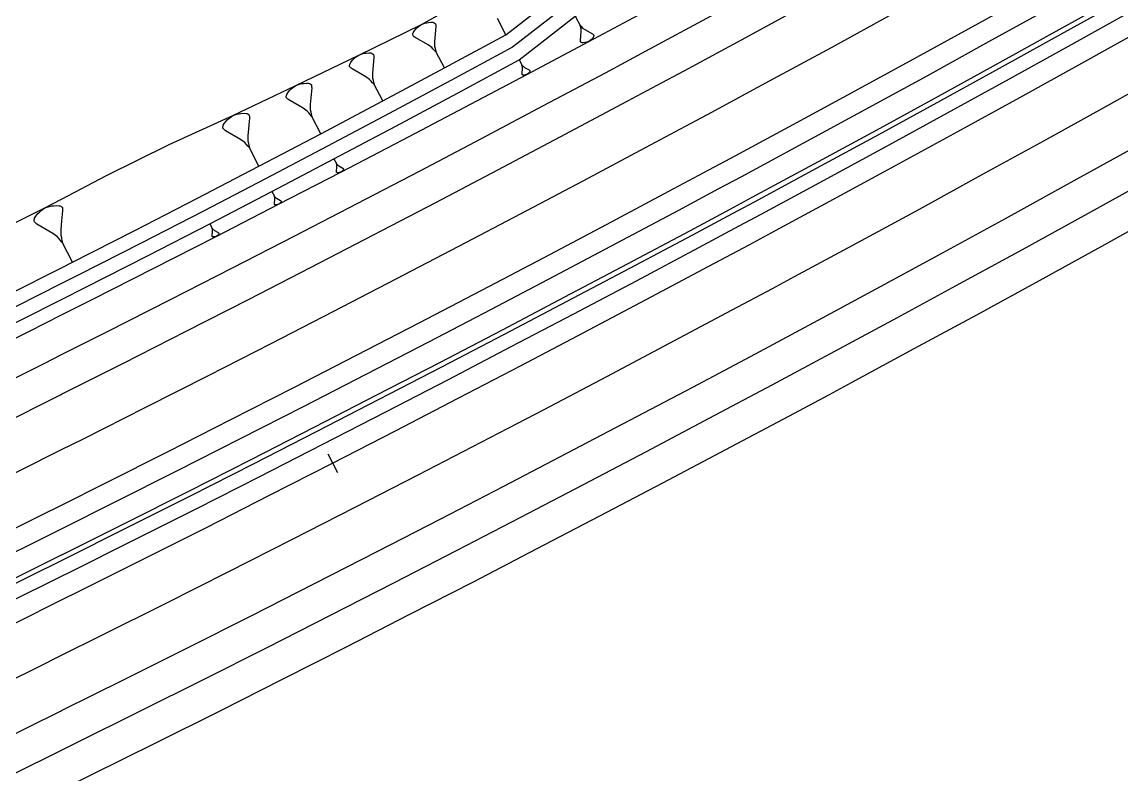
# Model space of a CAD drawing. Extents: x 384551 to 386632, y 802806 to 803252.
# Drawn here: x 386297.2 to 386374.9, y 803018.8 to 803072 of the extents above; entities that cross this region are included whole.
import ezdxf

# ---------------------------------------------------------------- set-up
doc = ezdxf.new("R2010")
doc.units = 0
doc.layers.get('0').update_dxf_attribs({"linetype": 'CONTINUOUS'})

msp = doc.modelspace()

# ---------------------------------------------------------------- linework, layer by layer
at = {"color": 7}
for p, q in [((386325.419, 803071.8061), (386325.6578, 803071.8913)), ((386325.6578, 803071.8913), (386325.8014, 803071.9265)), ((386325.8014, 803071.9265), (386325.9132, 803071.9449)), ((386325.9132, 803071.9449), (386326.1053, 803071.965)), ((386326.1053, 803071.965), (386326.2339, 803071.9516)), ((386326.2339, 803071.9516), (386326.2823, 803071.9366)), ((386326.2823, 803071.9366), (386326.3307, 803071.9216)), ((386326.3307, 803071.9216), (386326.3959, 803071.8749)), ((386326.3959, 803071.8749), (386326.4126, 803071.8431)), ((386326.4126, 803071.8431), (386326.431, 803071.7313)), ((386331.3861, 803071.0798), (386330.7848, 803072.214)), ((386336.2927, 803072.3809), (386336.6358, 803071.7381)), ((386324.808, 803071.1196), (386324.823, 803071.168)), ((386324.8097, 803071.0394), (386324.808, 803071.1196)), ((386324.823, 803071.168), (386324.838, 803071.2165)), ((386324.838, 803071.2165), (386324.8998, 803071.33)), ((386324.8998, 803071.33), (386325.025, 803071.477)), ((386325.025, 803071.477), (386325.1034, 803071.5589)), ((386325.1034, 803071.5589), (386325.2136, 803071.6574)), ((386325.2136, 803071.6574), (386325.419, 803071.8061)), ((386326.4327, 803071.6511), (386326.3428, 803070.5907)), ((386326.431, 803071.7313), (386326.4327, 803071.6511)), ((386336.6358, 803071.7381), (386336.6934, 803071.6745)), ((386336.6567, 803071.6549), (386336.6358, 803071.7381)), ((386336.6546, 803070.6862), (386336.7033, 803071.3022)), ((386336.6775, 803071.5716), (386336.6567, 803071.6549)), ((386336.6984, 803071.4883), (386336.6775, 803071.5716)), ((386336.6934, 803071.6745), (386336.751, 803071.6108)), ((386336.7033, 803071.3022), (386336.6984, 803071.4883)), ((386336.751, 803071.6108), (386336.8086, 803071.5471)), ((386336.8086, 803071.5471), (386336.9605, 803071.4394)), ((386336.9605, 803071.4394), (386337.4994, 803071.1371)), ((386337.4994, 803071.1371), (386337.5374, 803071.1102)), ((386337.5374, 803071.1102), (386337.5852, 803071.0649)), ((386337.5852, 803071.0649), (386337.595, 803071.0465)), ((386337.595, 803071.0465), (386337.5962, 803071)), ((386324.8264, 803071.0077), (386324.8097, 803071.0394)), ((386324.9083, 803070.9293), (386324.8264, 803071.0077)), ((386324.9734, 803070.8825), (386324.9083, 803070.9293)), ((386325.8987, 803070.3568), (386324.9734, 803070.8825)), ((386326.1592, 803070.1698), (386325.8987, 803070.3568)), ((386326.3428, 803070.5907), (386326.3496, 803070.2701)), ((386326.3496, 803070.2701), (386326.3847, 803070.1265)), ((386336.6558, 803070.6396), (386336.6546, 803070.6862)), ((386336.6669, 803070.5747), (386336.6558, 803070.6396)), ((386336.6767, 803070.5563), (386336.6669, 803070.5747)), ((386336.7146, 803070.5294), (386336.6767, 803070.5563)), ((386336.7428, 803070.5209), (386336.7146, 803070.5294)), ((386336.771, 803070.5123), (386336.7428, 803070.5209)), ((386336.8457, 803070.505), (386336.771, 803070.5123)), ((386336.9571, 803070.5173), (386336.8457, 803070.505)), ((386337.022, 803070.5283), (386336.9571, 803070.5173)), ((386337.1053, 803070.5492), (386337.022, 803070.5283)), ((386337.2437, 803070.5994), (386337.1053, 803070.5492)), ((386337.3624, 803070.6864), (386337.2437, 803070.5994)), ((386337.4261, 803070.744), (386337.3624, 803070.6864)), ((386337.4714, 803070.7918), (386337.4261, 803070.744)), ((386337.5436, 803070.8775), (386337.4714, 803070.7918)), ((386337.5791, 803070.9437), (386337.5436, 803070.8775)), ((386337.5877, 803070.9718), (386337.5791, 803070.9437)), ((386337.5962, 803071), (386337.5877, 803070.9718)), ((386320.7702, 803069.4835), (386320.9868, 803069.6394)), ((386320.9868, 803069.6394), (386321.2383, 803069.7284)), ((386321.2383, 803069.7284), (386321.3895, 803069.765)), ((386321.3895, 803069.765), (386321.5074, 803069.784)), ((386321.5074, 803069.784), (386321.7095, 803069.8046)), ((386321.7095, 803069.8046), (386321.8448, 803069.7902)), ((386321.8448, 803069.7902), (386321.8958, 803069.7742)), ((386321.8958, 803069.7742), (386321.9467, 803069.7583)), ((386321.9467, 803069.7583), (386322.0151, 803069.7089)), ((386322.0151, 803069.7089), (386322.0326, 803069.6755)), ((386322.0326, 803069.6755), (386322.0516, 803069.5577)), ((386322.0516, 803069.5577), (386322.0532, 803069.4733)), ((386326.2578, 803070.0596), (386326.1592, 803070.1698)), ((386326.3563, 803069.9494), (386326.2578, 803070.0596)), ((386326.4549, 803069.8393), (386326.3563, 803069.9494)), ((386326.3847, 803070.1265), (386326.4198, 803069.9829)), ((386326.4198, 803069.9829), (386326.4549, 803069.8393)), ((386327.0397, 803068.7289), (386326.4549, 803069.8393)), ((386320.3417, 803068.9187), (386320.3576, 803068.9696)), ((386320.3432, 803068.8343), (386320.3417, 803068.9187)), ((386320.3607, 803068.8009), (386320.3432, 803068.8343)), ((386320.3576, 803068.9696), (386320.3736, 803069.0205)), ((386320.4466, 803068.718), (386320.3607, 803068.8009)), ((386320.3736, 803069.0205), (386320.4389, 803069.1399)), ((386320.4389, 803069.1399), (386320.5711, 803069.2942)), ((386320.5151, 803068.6687), (386320.4466, 803068.718)), ((386320.5711, 803069.2942), (386320.6539, 803069.3801)), ((386320.6539, 803069.3801), (386320.7702, 803069.4835)), ((386322.0532, 803069.4733), (386321.9555, 803068.3575)), ((386332.3231, 803069.3128), (386332.5217, 803068.9382)), ((386332.5217, 803068.9382), (386332.5551, 803068.901)), ((386332.5337, 803068.8897), (386332.5217, 803068.9382)), ((386332.5457, 803068.8412), (386332.5337, 803068.8897)), ((386332.5577, 803068.7927), (386332.5457, 803068.8412)), ((386332.5551, 803068.901), (386332.5885, 803068.8639)), ((386332.5603, 803068.6843), (386332.5577, 803068.7927)), ((386332.5885, 803068.8639), (386332.6219, 803068.8267)), ((386332.6219, 803068.8267), (386332.7102, 803068.7638)), ((386332.7102, 803068.7638), (386333.0234, 803068.587)), ((386321.4874, 803068.1126), (386320.5151, 803068.6687)), ((386321.7611, 803067.9151), (386321.4874, 803068.1126)), ((386321.9555, 803068.3575), (386321.9617, 803068.02)), ((386321.9617, 803068.02), (386321.9982, 803067.8688)), ((386332.5309, 803068.3259), (386332.5603, 803068.6843)), ((386332.5316, 803068.2988), (386332.5309, 803068.3259)), ((386332.5379, 803068.261), (386332.5316, 803068.2988)), ((386332.5436, 803068.2503), (386332.5379, 803068.261)), ((386332.5656, 803068.2346), (386332.5436, 803068.2503)), ((386332.582, 803068.2296), (386332.5656, 803068.2346)), ((386332.5984, 803068.2245), (386332.582, 803068.2296)), ((386332.6419, 803068.2201), (386332.5984, 803068.2245)), ((386332.7067, 803068.2271), (386332.6419, 803068.2201)), ((386332.7445, 803068.2334), (386332.7067, 803068.2271)), ((386332.793, 803068.2454), (386332.7445, 803068.2334)), ((386332.8736, 803068.2745), (386332.793, 803068.2454)), ((386332.9429, 803068.3249), (386332.8736, 803068.2745)), ((386332.98, 803068.3583), (386332.9429, 803068.3249)), ((386333.0065, 803068.3861), (386332.98, 803068.3583)), ((386333.0487, 803068.4358), (386333.0065, 803068.3861)), ((386333.0234, 803068.587), (386333.0454, 803068.5713)), ((386333.0454, 803068.5713), (386333.0732, 803068.5448)), ((386333.0694, 803068.4743), (386333.0487, 803068.4358)), ((386333.0744, 803068.4907), (386333.0694, 803068.4743)), ((386333.0732, 803068.5448), (386333.0788, 803068.5341)), ((386333.0795, 803068.507), (386333.0744, 803068.4907)), ((386333.0788, 803068.5341), (386333.0795, 803068.507)), ((386316.1089, 803067.1292), (386316.1961, 803067.2192)), ((386316.1961, 803067.2192), (386316.3184, 803067.3274)), ((386316.3184, 803067.3274), (386316.5462, 803067.4904)), ((386316.5462, 803067.4904), (386316.8105, 803067.5831)), ((386316.8105, 803067.5831), (386316.9693, 803067.621)), ((386316.9693, 803067.621), (386317.0931, 803067.6406)), ((386317.0931, 803067.6406), (386317.3053, 803067.6616)), ((386317.3053, 803067.6616), (386317.4473, 803067.6461)), ((386317.4473, 803067.6461), (386317.5007, 803067.6292)), ((386317.5007, 803067.6292), (386317.5541, 803067.6124)), ((386317.5541, 803067.6124), (386317.6258, 803067.5603)), ((386317.6651, 803067.3129), (386317.5593, 803066.142)), ((386317.6258, 803067.5603), (386317.644, 803067.5252)), ((386317.644, 803067.5252), (386317.6637, 803067.4015)), ((386317.6637, 803067.4015), (386317.6651, 803067.3129)), ((386321.8645, 803067.7988), (386321.7611, 803067.9151)), ((386321.9679, 803067.6826), (386321.8645, 803067.7988)), ((386322.0713, 803067.5663), (386321.9679, 803067.6826)), ((386321.9982, 803067.8688), (386322.0348, 803067.7175)), ((386322.0348, 803067.7175), (386322.0713, 803067.5663)), ((386322.6835, 803066.396), (386322.0713, 803067.5663)), ((386315.867, 803066.7357), (386315.8839, 803066.7891)), ((386315.8684, 803066.6472), (386315.867, 803066.7357)), ((386315.8867, 803066.612), (386315.8684, 803066.6472)), ((386315.8839, 803066.7891), (386315.9008, 803066.8425)), ((386315.9766, 803066.5248), (386315.8867, 803066.612)), ((386315.9008, 803066.8425), (386315.9697, 803066.9676)), ((386315.9697, 803066.9676), (386316.1089, 803067.1292)), ((386316.0483, 803066.4728), (386315.9766, 803066.5248)), ((386317.0672, 803065.8863), (386316.0483, 803066.4728)), ((386317.3539, 803065.6782), (386317.0672, 803065.8863)), ((386317.4621, 803065.5559), (386317.3539, 803065.6782)), ((386317.5593, 803066.142), (386317.5648, 803065.7878)), ((386317.5648, 803065.7878), (386317.6027, 803065.6289)), ((386317.6027, 803065.6289), (386317.6406, 803065.4701)), ((386311.491, 803064.8149), (386311.6373, 803064.9838)), ((386311.6373, 803064.9838), (386311.7289, 803065.0778)), ((386311.7289, 803065.0778), (386311.8573, 803065.1908)), ((386311.8573, 803065.1908), (386312.0964, 803065.3609)), ((386312.0964, 803065.3609), (386312.3736, 803065.4572)), ((386312.3736, 803065.4572), (386312.5401, 803065.4965)), ((386312.5401, 803065.4965), (386312.6698, 803065.5167)), ((386312.6698, 803065.5167), (386312.8922, 803065.5381)), ((386312.8922, 803065.5381), (386313.0409, 803065.5214)), ((386313.0409, 803065.5214), (386313.0968, 803065.5036)), ((386313.0968, 803065.5036), (386313.1527, 803065.4857)), ((386313.1527, 803065.4857), (386313.2276, 803065.431)), ((386313.268, 803065.1717), (386313.1538, 803063.9454)), ((386313.2276, 803065.431), (386313.2466, 803065.3941)), ((386313.2466, 803065.3941), (386313.2669, 803065.2645)), ((386313.2669, 803065.2645), (386313.268, 803065.1717)), ((386317.5703, 803065.4335), (386317.4621, 803065.5559)), ((386317.6785, 803065.3112), (386317.5703, 803065.4335)), ((386317.6406, 803065.4701), (386317.6785, 803065.3112)), ((386318.3177, 803064.081), (386317.6785, 803065.3112)), ((386311.3827, 803064.5723), (386311.4006, 803064.6282)), ((386311.3839, 803064.4795), (386311.3827, 803064.5723)), ((386311.4029, 803064.4426), (386311.3839, 803064.4795)), ((386311.4006, 803064.6282), (386311.4184, 803064.6841)), ((386311.4969, 803064.351), (386311.4029, 803064.4426)), ((386311.4184, 803064.6841), (386311.491, 803064.8149)), ((386311.5718, 803064.2963), (386311.4969, 803064.351)), ((386312.6376, 803063.6789), (386311.5718, 803064.2963)), ((386312.9373, 803063.4601), (386312.6376, 803063.6789)), ((386313.0503, 803063.3316), (386312.9373, 803063.4601)), ((386313.1633, 803063.2031), (386313.0503, 803063.3316)), ((386313.1538, 803063.9454), (386313.1586, 803063.5743)), ((386313.1586, 803063.5743), (386313.1978, 803063.4077)), ((386313.1978, 803063.4077), (386313.2371, 803063.2412)), ((386313.2763, 803063.0747), (386313.1633, 803063.2031)), ((386313.2371, 803063.2412), (386313.2763, 803063.0747)), ((386313.9424, 803061.7841), (386313.2763, 803063.0747)), ((386319.2399, 803062.3063), (386319.415, 803061.9694)), ((386319.415, 803061.9694), (386319.4446, 803061.9359)), ((386319.4253, 803061.9259), (386319.415, 803061.9694)), ((386319.4186, 803061.4212), (386319.4476, 803061.7419)), ((386319.4357, 803061.8824), (386319.4253, 803061.9259)), ((386319.4461, 803061.8389), (386319.4357, 803061.8824)), ((386319.4446, 803061.9359), (386319.4742, 803061.9024)), ((386319.4476, 803061.7419), (386319.4461, 803061.8389)), ((386319.4742, 803061.9024), (386319.5039, 803061.8689)), ((386319.5039, 803061.8689), (386319.5824, 803061.8119)), ((386319.5824, 803061.8119), (386319.8614, 803061.6513)), ((386319.419, 803061.3969), (386319.4186, 803061.4212)), ((386319.4244, 803061.3631), (386319.419, 803061.3969)), ((386319.4294, 803061.3534), (386319.4244, 803061.3631)), ((386319.449, 803061.3392), (386319.4294, 803061.3534)), ((386319.4636, 803061.3346), (386319.449, 803061.3392)), ((386319.4783, 803061.3299), (386319.4636, 803061.3346)), ((386319.5172, 803061.3257), (386319.4783, 803061.3299)), ((386319.5753, 803061.3314), (386319.5172, 803061.3257)), ((386319.6092, 803061.3368), (386319.5753, 803061.3314)), ((386319.6527, 803061.3472), (386319.6092, 803061.3368)), ((386319.7251, 803061.3726), (386319.6527, 803061.3472)), ((386319.7874, 803061.4172), (386319.7251, 803061.3726)), ((386319.8209, 803061.4469), (386319.7874, 803061.4172)), ((386319.8448, 803061.4715), (386319.8209, 803061.4469)), ((386319.8829, 803061.5158), (386319.8448, 803061.4715)), ((386319.8614, 803061.6513), (386319.8811, 803061.637)), ((386319.8811, 803061.637), (386319.9057, 803061.6131)), ((386319.9018, 803061.55), (386319.8829, 803061.5158)), ((386319.9064, 803061.5646), (386319.9018, 803061.55)), ((386319.9057, 803061.6131), (386319.9107, 803061.6035)), ((386319.9111, 803061.5793), (386319.9064, 803061.5646)), ((386319.9107, 803061.6035), (386319.9111, 803061.5793)), ((386314.8596, 803060.0068), (386315.0291, 803059.6783)), ((386315.0291, 803059.6783), (386315.0579, 803059.6456)), ((386315.0391, 803059.6359), (386315.0291, 803059.6783)), ((386315.0312, 803059.1445), (386315.0603, 803059.4566)), ((386315.0491, 803059.5935), (386315.0391, 803059.6359)), ((386315.0591, 803059.5511), (386315.0491, 803059.5935)), ((386315.0579, 803059.6456), (386315.0867, 803059.6129)), ((386315.0603, 803059.4566), (386315.0591, 803059.5511)), ((386315.0867, 803059.6129), (386315.1154, 803059.5802)), ((386315.1154, 803059.5802), (386315.1917, 803059.5245)), ((386315.1917, 803059.5245), (386315.463, 803059.3673)), ((386298.4262, 803058.5375), (386298.5643, 803058.657)), ((386298.5643, 803058.657), (386298.821, 803058.8364)), ((386298.821, 803058.8364), (386299.1178, 803058.9368)), ((386299.1178, 803058.9368), (386299.2959, 803058.9772)), ((386299.2959, 803058.9772), (386299.4345, 803058.9976)), ((386299.4345, 803058.9976), (386299.6721, 803059.0185)), ((386299.6721, 803059.0185), (386299.8307, 803058.9994)), ((386299.8307, 803058.9994), (386299.8902, 803058.9799)), ((386299.8902, 803058.9799), (386299.9497, 803058.9603)), ((386299.9497, 803058.9603), (386300, 803058.923)), ((386300, 803058.923), (386300.0292, 803058.9012)), ((386300.0701, 803058.6241), (386300, 803057.934)), ((386300.0292, 803058.9012), (386300.0492, 803058.8617)), ((386300.0492, 803058.8617), (386300.0696, 803058.7231)), ((386300.0696, 803058.7231), (386300.0701, 803058.6241)), ((386315.0315, 803059.1209), (386315.0312, 803059.1445)), ((386315.0367, 803059.0879), (386315.0315, 803059.1209)), ((386315.0415, 803059.0785), (386315.0367, 803059.0879)), ((386315.0606, 803059.0646), (386315.0415, 803059.0785)), ((386315.0748, 803059.06), (386315.0606, 803059.0646)), ((386315.0891, 803059.0555), (386315.0748, 803059.06)), ((386315.1269, 803059.0512), (386315.0891, 803059.0555)), ((386315.1835, 803059.0567), (386315.1269, 803059.0512)), ((386315.2165, 803059.0618), (386315.1835, 803059.0567)), ((386315.2589, 803059.0718), (386315.2165, 803059.0618)), ((386315.3295, 803059.0963), (386315.2589, 803059.0718)), ((386315.3903, 803059.1396), (386315.3295, 803059.0963)), ((386315.423, 803059.1684), (386315.3903, 803059.1396)), ((386315.4463, 803059.1923), (386315.423, 803059.1684)), ((386315.4836, 803059.2353), (386315.4463, 803059.1923)), ((386315.463, 803059.3673), (386315.4821, 803059.3534)), ((386315.4821, 803059.3534), (386315.506, 803059.3301)), ((386315.5021, 803059.2686), (386315.4836, 803059.2353)), ((386315.5066, 803059.2828), (386315.5021, 803059.2686)), ((386315.506, 803059.3301), (386315.5108, 803059.3207)), ((386315.5111, 803059.2971), (386315.5066, 803059.2828)), ((386315.5108, 803059.3207), (386315.5111, 803059.2971)), ((386298.0521, 803058.0009), (386298.0717, 803058.0605)), ((386298.0526, 803057.9019), (386298.0521, 803058.0009)), ((386298.0726, 803057.8624), (386298.0526, 803057.9019)), ((386298.0717, 803058.0605), (386298.0912, 803058.12)), ((386298.1721, 803057.7637), (386298.0726, 803057.8624)), ((386298.0912, 803058.12), (386298.1699, 803058.259)), ((386298.1699, 803058.259), (386298.3275, 803058.438)), ((386298.3275, 803058.438), (386298.4262, 803058.5375)), ((386300, 803057.934), (386299.9372, 803057.3159)), ((386298.2516, 803057.7047), (386298.1721, 803057.7637)), ((386299.3838, 803057.0361), (386298.2516, 803057.7047)), ((386299.9372, 803057.3159), (386299.939, 803056.9197)), ((386310.4698, 803057.7254), (386310.635, 803057.4031)), ((386310.635, 803057.4031), (386310.6631, 803057.371)), ((386310.6447, 803057.3616), (386310.635, 803057.4031)), ((386310.6356, 803056.8803), (386310.6649, 803057.186)), ((386310.6543, 803057.32), (386310.6447, 803057.3616)), ((386310.664, 803057.2785), (386310.6543, 803057.32)), ((386310.6631, 803057.371), (386310.6912, 803057.3389)), ((386310.6649, 803057.186), (386310.664, 803057.2785)), ((386310.6912, 803057.3389), (386310.7192, 803057.3068)), ((386310.7192, 803057.3068), (386310.7938, 803057.252)), ((386310.7938, 803057.252), (386311.0591, 803057.0974)), ((386311.0591, 803057.0974), (386311.0778, 803057.0837)), ((386311.0778, 803057.0837), (386311.1011, 803057.0608)), ((386311.1011, 803057.0608), (386311.1058, 803057.0516)), ((386311.1058, 803057.0516), (386311.1061, 803057.0284)), ((386299.7018, 803056.7998), (386299.3838, 803057.0361)), ((386299.8213, 803056.6617), (386299.7018, 803056.7998)), ((386299.9408, 803056.5235), (386299.8213, 803056.6617)), ((386299.939, 803056.9197), (386299.9794, 803056.7416)), ((386300, 803056.455), (386299.9408, 803056.5235)), ((386299.9794, 803056.7416), (386300, 803056.6509)), ((386300, 803056.6509), (386300.0198, 803056.5635)), ((386300.0602, 803056.3854), (386300, 803056.455)), ((386300.0198, 803056.5635), (386300.0602, 803056.3854)), ((386300.7598, 803055.0017), (386300.0602, 803056.3854)), ((386310.6358, 803056.8572), (386310.6356, 803056.8803)), ((386310.6408, 803056.8248), (386310.6358, 803056.8572)), ((386310.6455, 803056.8156), (386310.6408, 803056.8248)), ((386310.6641, 803056.8019), (386310.6455, 803056.8156)), ((386310.6781, 803056.7974), (386310.6641, 803056.8019)), ((386310.692, 803056.7929), (386310.6781, 803056.7974)), ((386310.7291, 803056.7887), (386310.692, 803056.7929)), ((386310.7845, 803056.7939), (386310.7291, 803056.7887)), ((386310.8169, 803056.7988), (386310.7845, 803056.7939)), ((386310.8584, 803056.8085), (386310.8169, 803056.7988)), ((386310.9276, 803056.8323), (386310.8584, 803056.8085)), ((386310.9873, 803056.8746), (386310.9276, 803056.8323)), ((386311.0194, 803056.9026), (386310.9873, 803056.8746)), ((386311.0423, 803056.926), (386311.0194, 803056.9026)), ((386311.0789, 803056.968), (386311.0423, 803056.926)), ((386311.0971, 803057.0006), (386311.0789, 803056.968)), ((386311.1016, 803057.0145), (386311.0971, 803057.0006)), ((386311.1061, 803057.0284), (386311.1016, 803057.0145))]:
    msp.add_line(p, q, dxfattribs=at)
at = {"color": 3}
msp.add_line((386318.7961, 803041.4814), (386319.4803, 803040.1466), dxfattribs=at)
at = {"color": 1, "linetype": 'CONTINUOUS'}
for points in [[(386300, 803051.2804), (386302.105, 803052.341), (386306.5194, 803054.5805), (386310.9276, 803056.8323), (386315.3295, 803059.0963), (386319.7251, 803061.3726), (386324.1143, 803063.661), (386328.4972, 803065.9617), (386332.8736, 803068.2745), (386337.2437, 803070.5994), (386340.0638, 803072.1081), (386341.6072, 803072.9365), (386345.9643, 803075.2857), (386350.3148, 803077.647), (386354.6587, 803080.0203), (386358.996, 803082.4057), (386363.3267, 803084.8032), (386367.6506, 803087.2127), (386371.9679, 803089.6341), (386376.2785, 803092.0676), (386380.5822, 803094.513), (386384.8792, 803096.9704), (386389.1693, 803099.4397), (386390.1365, 803100)], [(386300, 803054.6187), (386300.7598, 803055.0017), (386305.1633, 803057.2444), (386309.5575, 803059.5052), (386313.9424, 803061.7841), (386318.3177, 803064.081), (386322.6835, 803066.396), (386327.0397, 803068.7289), (386331.3861, 803071.0798), (386335.3509, 803074.1453), (386337.8797, 803076.1821), (386339.2525, 803077.3184), (386343.0799, 803080.6176), (386346.8188, 803084.0668), (386350.4506, 803087.697)], [(386300, 803034.3318), (386300.018, 803034.3407), (386304.4824, 803036.5745), (386308.9406, 803038.8207), (386313.3925, 803041.0793), (386317.8382, 803043.3502), (386322.2775, 803045.6335), (386326.7104, 803047.9291), (386331.137, 803050.237), (386335.5571, 803052.5572), (386339.9708, 803054.8897), (386344.378, 803057.2344), (386347.2221, 803058.7559), (386348.7786, 803059.5913), (386353.1727, 803061.9605), (386357.5602, 803064.3419), (386361.941, 803066.7354), (386366.3152, 803069.1411), (386370.6827, 803071.5589), (386375.0435, 803073.9889)], [(386300, 803033.9409), (386300.1742, 803034.0275), (386304.6395, 803036.2617), (386309.0985, 803038.5084), (386313.5513, 803040.7674), (386317.9978, 803043.0388), (386322.438, 803045.3225), (386326.8718, 803047.6185), (386331.2992, 803049.9269), (386335.7202, 803052.2475), (386340.1348, 803054.5805), (386344.5428, 803056.9256), (386347.3875, 803058.4474), (386348.9443, 803059.283), (386353.3392, 803061.6527), (386357.7276, 803064.0345), (386362.1093, 803066.4285), (386366.4843, 803068.8346), (386370.8527, 803071.253), (386375.2143, 803073.6834)], [(386300, 803017.757), (386302.137, 803018.8114), (386306.6445, 803021.0512), (386311.1458, 803023.3034), (386315.6408, 803025.5682), (386320.1295, 803027.8454), (386324.6119, 803030.1351), (386329.0879, 803032.4373), (386333.5575, 803034.7519), (386338.0206, 803037.0788), (386342.4773, 803039.4182), (386346.9274, 803041.7699), (386351.371, 803044.134), (386354.2387, 803045.6681), (386355.808, 803046.5104), (386360.2384, 803048.8992), (386364.6622, 803051.3002), (386369.0792, 803053.7135), (386373.4896, 803056.1391), (386377.8931, 803058.5769)], [(386247.2669, 803029.4241), (386251.7612, 803031.477), (386256.25, 803033.5424), (386260.7331, 803035.6203), (386265.2105, 803037.7107), (386269.6822, 803039.8136), (386272.5702, 803041.1798), (386274.1479, 803041.9293), (386278.6055, 803044.0622), (386283.0543, 803046.2135), (386287.4942, 803048.3831), (386291.9251, 803050.571), (386296.347, 803052.7773), (386300, 803054.6187)], [(386244.1657, 803024.3498), (386248.6581, 803026.4285), (386253.1447, 803028.5196), (386257.6254, 803030.6233), (386262.1003, 803032.7393), (386266.5693, 803034.8678), (386271.0324, 803037.0087), (386273.9148, 803038.3995), (386275.4895, 803039.162), (386279.9406, 803041.3277), (386284.3857, 803043.5057), (386288.8247, 803045.696), (386293.2576, 803047.8987), (386297.6844, 803050.1137), (386300, 803051.2804)], [(386227.0943, 803000), (386227.7695, 803000.2989), (386232.3287, 803002.3321), (386236.8823, 803004.378), (386241.4302, 803006.4366), (386245.9723, 803008.5077), (386250.5087, 803010.5915), (386255.0393, 803012.6879), (386259.564, 803014.7969), (386264.0829, 803016.9184), (386268.5958, 803019.0524), (386273.1028, 803021.199), (386277.6038, 803023.3581), (386280.5108, 803024.7607), (386282.0988, 803025.5297), (386286.5878, 803027.7138), (386291.0706, 803029.9103), (386295.5474, 803032.1193), (386300, 803034.3318)], [(386227.9586, 803000), (386232.4717, 803002.0127), (386237.0262, 803004.059), (386241.5749, 803006.1179), (386246.118, 803008.1895), (386250.6552, 803010.2737), (386255.1867, 803012.3705), (386259.7123, 803014.4798), (386264.232, 803016.6018), (386268.7459, 803018.7362), (386273.2537, 803020.8832), (386277.7556, 803023.0428), (386280.6631, 803024.4457), (386282.2515, 803025.2148), (386286.7413, 803027.3993), (386291.2251, 803029.5962), (386295.7027, 803031.8056), (386300, 803033.9409)]]:
    msp.add_lwpolyline(points, dxfattribs=at)
at = {"color": 7, "linetype": 'CONTINUOUS'}
for points in [[(386300, 803059.4587), (386303.1813, 803061.1378), (386307.5966, 803063.3309), (386312.0964, 803065.3609), (386316.5462, 803067.4904), (386320.9868, 803069.6394), (386325.419, 803071.8061), (386329.7195, 803074.223), (386333.4023, 803077.7956), (386335.7865, 803080.0866), (386337.1016, 803081.3209), (386340.7765, 803084.8755), (386344.3511, 803088.5983), (386347.7499, 803092.6237)], [(386300, 803045.6816), (386304.361, 803047.8788), (386308.7878, 803050.1247), (386313.2083, 803052.3828), (386317.6225, 803054.6532), (386322.0305, 803056.9358), (386326.432, 803059.2307), (386330.8272, 803061.5378), (386335.2159, 803063.857), (386339.5982, 803066.1885), (386342.4263, 803067.7014), (386343.974, 803068.5322), (386348.3433, 803070.8879), (386352.706, 803073.2558), (386357.0621, 803075.6359), (386361.4116, 803078.028), (386365.7544, 803080.4321), (386370.0905, 803082.8484), (386374.4199, 803085.2767), (386378.7426, 803087.7169)], [(386350.9313, 803086.8201), (386347.297, 803083.1886), (386343.5557, 803079.738), (386339.7259, 803076.4375), (386338.3522, 803075.3008), (386335.8218, 803073.2631), (386331.8546, 803070.1963), (386327.5057, 803067.8442), (386323.1471, 803065.5099), (386318.7788, 803063.1937), (386314.401, 803060.8954), (386310.0137, 803058.6153), (386305.617, 803056.3532), (386301.211, 803054.1093), (386300, 803053.4989)], [(386300, 803052.379), (386301.6622, 803053.2169), (386306.0707, 803055.462), (386310.4698, 803057.7254), (386314.8596, 803060.0068), (386319.2399, 803062.3063), (386323.6106, 803064.6238), (386327.9717, 803066.9594), (386332.3231, 803069.3128), (386336.2927, 803072.3809), (386338.8247, 803074.4195), (386340.1992, 803075.5566), (386344.0315, 803078.8585), (386347.7753, 803082.3104), (386351.4119, 803085.9432)], [(386300, 803041.7677), (386301.4985, 803042.5175), (386305.9402, 803044.7554), (386310.3756, 803047.0056), (386314.8048, 803049.2681), (386319.2277, 803051.5429), (386323.6443, 803053.83), (386328.0544, 803056.1294), (386332.4582, 803058.441), (386336.8556, 803060.7649), (386341.2464, 803063.1009), (386344.08, 803064.6168), (386345.6308, 803065.4491), (386350.0086, 803067.8095), (386354.3799, 803070.1821), (386358.7445, 803072.5667), (386363.1025, 803074.9635), (386367.4538, 803077.3724), (386371.7984, 803079.7934), (386376.1363, 803082.2264)], [(386300, 803037.854), (386303.069, 803039.3896), (386307.5193, 803041.6319), (386311.9635, 803043.8865), (386316.4013, 803046.1534), (386320.8328, 803048.4327), (386325.258, 803050.7243), (386329.6768, 803053.0282), (386334.0892, 803055.3443), (386338.4952, 803057.6727), (386342.8946, 803060.0133), (386345.7338, 803061.5321), (386347.2875, 803062.3661), (386351.6739, 803064.7311), (386356.0537, 803067.1083), (386360.4269, 803069.4976), (386364.7934, 803071.8991), (386369.1532, 803074.3127), (386373.5064, 803076.7384), (386377.8527, 803079.1762)], [(386300, 803031.1493), (386301.2898, 803031.7902), (386305.7612, 803034.0275), (386310.2265, 803036.2773), (386314.6855, 803038.5395), (386319.1382, 803040.814), (386323.5845, 803043.1009), (386328.0245, 803045.4001), (386332.4581, 803047.7117), (386336.8852, 803050.0356), (386341.3059, 803052.3717), (386345.7201, 803054.7202), (386348.5687, 803056.2441), (386350.1277, 803057.0809), (386354.5288, 803059.4538), (386358.9232, 803061.8389), (386363.311, 803064.2362), (386367.6921, 803066.6458), (386372.0665, 803069.0674), (386376.4342, 803071.5012)], [(386300, 803027.2411), (386302.8516, 803028.658), (386307.3317, 803030.8997), (386311.8057, 803033.1538), (386316.2733, 803035.4204), (386320.7347, 803037.6993), (386325.1897, 803039.9907), (386329.6383, 803042.2944), (386334.0805, 803044.6105), (386338.5163, 803046.9388), (386342.9455, 803049.2795), (386347.3683, 803051.6325), (386350.2225, 803053.1594), (386351.7845, 803053.9978), (386356.1941, 803056.3754), (386360.5971, 803058.7651), (386364.9934, 803061.1671), (386369.383, 803063.5813), (386373.766, 803066.0077), (386378.1421, 803068.4462)], [(386300, 803023.3328), (386304.4134, 803025.5258), (386308.9022, 803027.7718), (386313.3849, 803030.0303), (386317.8612, 803032.3013), (386322.3312, 803034.5847), (386326.7948, 803036.8805), (386331.2521, 803039.1886), (386335.7029, 803041.5092), (386340.1473, 803043.8421), (386344.5851, 803046.1874), (386349.0165, 803048.5449), (386351.8762, 803050.0748), (386353.4412, 803050.9148), (386357.8594, 803053.2969), (386362.2709, 803055.6913), (386366.6758, 803058.098), (386371.074, 803060.5169), (386375.4654, 803062.948)], [(386245.9684, 803032.2201), (386250.4514, 803034.2771), (386254.8574, 803036.4979), (386259.2889, 803038.6635), (386263.7166, 803040.8361), (386268.1236, 803043.0511), (386270.9929, 803044.4413), (386272.5603, 803045.2039), (386276.944, 803047.465), (386281.3199, 803049.7408), (386285.6741, 803052.0588), (386290.0192, 803054.3934), (386294.3929, 803056.6692), (386298.821, 803058.8364), (386300, 803059.4587)], [(386300, 803053.4989), (386296.7958, 803051.8836), (386292.3714, 803049.6761), (386287.9379, 803047.4869), (386283.4955, 803045.3161), (386279.0442, 803043.1636), (386274.5841, 803041.0295), (386273.0056, 803040.2796), (386270.1159, 803038.9126), (386265.6417, 803036.8085), (386261.1618, 803034.7169), (386256.6762, 803032.6378), (386252.185, 803030.5712), (386247.6881, 803028.5172), (386243.1856, 803026.4757)], [(386243.6043, 803025.5675), (386248.1093, 803027.6102), (386252.6087, 803029.6654), (386257.1025, 803031.7332), (386261.5906, 803033.8135), (386266.073, 803035.9063), (386270.5497, 803038.0115), (386273.441, 803039.3793), (386275.0204, 803040.1296), (386279.483, 803042.265), (386283.9368, 803044.4187), (386288.3817, 803046.5908), (386292.8176, 803048.7812), (386297.2445, 803050.9899), (386300, 803052.379)], [(386246.2591, 803019.8091), (386250.7641, 803021.8936), (386255.2633, 803023.9907), (386259.7566, 803026.1002), (386264.244, 803028.2222), (386268.7256, 803030.3567), (386273.2012, 803032.5036), (386276.0917, 803033.8983), (386277.6708, 803034.6629), (386282.1344, 803036.8346), (386286.592, 803039.0188), (386291.0434, 803041.2153), (386295.4888, 803043.4241), (386299.928, 803045.6453), (386300, 803045.6816)], [(386210.5429, 803000), (386211.4087, 803000.3747), (386215.9678, 803002.3625), (386220.5214, 803004.3629), (386225.0694, 803006.376), (386229.6118, 803008.4018), (386234.1485, 803010.4401), (386238.6795, 803012.491), (386243.2049, 803014.5545), (386247.7245, 803016.6306), (386252.2383, 803018.7192), (386256.7463, 803020.8204), (386261.2484, 803022.9341), (386265.7447, 803025.0602), (386270.235, 803027.1989), (386274.7193, 803029.35), (386277.6155, 803030.7474), (386279.1977, 803031.5135), (386283.6701, 803033.6895), (386288.1363, 803035.8779), (386292.5965, 803038.0787), (386297.0506, 803040.2919), (386300, 803041.7677)], [(386219.2921, 803000), (386221.9336, 803001.1605), (386226.4905, 803003.1775), (386231.0417, 803005.2072), (386235.5873, 803007.2495), (386240.1272, 803009.3045), (386244.6614, 803011.372), (386249.1899, 803013.4522), (386253.7125, 803015.5449), (386258.2293, 803017.6501), (386262.7402, 803019.7679), (386267.2453, 803021.8982), (386271.7444, 803024.0411), (386276.2375, 803026.1964), (386279.1393, 803027.5965), (386280.7246, 803028.3642), (386285.2057, 803030.5444), (386289.6807, 803032.7371), (386294.1496, 803034.9422), (386298.6124, 803037.1597), (386300, 803037.854)], [(386234.0922, 803000), (386238.0539, 803001.78), (386242.609, 803003.8418), (386247.1584, 803005.9163), (386251.7019, 803008.0034), (386256.2397, 803010.1031), (386260.7716, 803012.2154), (386265.2976, 803014.3402), (386269.8177, 803016.4777), (386274.3319, 803018.6277), (386278.84, 803020.7902), (386281.7516, 803022.195), (386283.3422, 803022.9652), (386287.8382, 803025.1528), (386292.3282, 803027.3528), (386296.8121, 803029.5653), (386300, 803031.1493)], [(386242.6091, 803000), (386244.0567, 803000.6552), (386248.6149, 803002.7337), (386253.1673, 803004.8249), (386257.7139, 803006.9287), (386262.2546, 803009.0451), (386266.7894, 803011.1741), (386271.3183, 803013.3157), (386275.8413, 803015.4699), (386280.3582, 803017.6366), (386283.2754, 803019.0442), (386284.8691, 803019.8159), (386289.3739, 803022.0076), (386293.8726, 803024.2119), (386298.3652, 803026.4287), (386300, 803027.2411)], [(386251.0485, 803000), (386254.6327, 803001.6464), (386259.1881, 803003.7543), (386263.7376, 803005.8748), (386268.2813, 803008.0079), (386272.8189, 803010.1537), (386277.3506, 803012.312), (386281.8763, 803014.483), (386284.7992, 803015.8933), (386286.396, 803016.6665), (386290.9095, 803018.8625), (386295.417, 803021.0711), (386299.9182, 803023.2922), (386300, 803023.3328)]]:
    msp.add_lwpolyline(points, dxfattribs=at)
at = {"color": 2, "linetype": 'CONTINUOUS'}
for points in [[(386300, 803048.481), (386303.233, 803050.1099), (386307.6536, 803052.3526), (386312.0679, 803054.6075), (386316.476, 803056.8748), (386320.8778, 803059.1542), (386325.2732, 803061.4459), (386329.6622, 803063.7497), (386334.0448, 803066.0658), (386338.4209, 803068.394), (386341.2451, 803069.9048), (386342.7906, 803070.7343), (386347.1538, 803073.0868), (386351.5104, 803075.4514), (386355.8604, 803077.8281), (386360.2038, 803080.2169), (386364.5405, 803082.6177), (386368.8706, 803085.0305), (386373.1939, 803087.4554), (386377.5105, 803089.8923)], [(386300, 803036.1767), (386303.742, 803038.0491), (386308.1961, 803040.2932), (386312.644, 803042.5497), (386317.0855, 803044.8186), (386321.5208, 803047.0998), (386325.9497, 803049.3933), (386330.3722, 803051.699), (386334.7882, 803054.0171), (386339.1979, 803056.3474), (386343.601, 803058.69), (386346.4425, 803060.2101), (386347.9976, 803061.0448), (386352.3876, 803063.4118), (386356.7711, 803065.7909), (386361.1479, 803068.1823), (386365.5181, 803070.5858), (386369.8816, 803073.0014), (386374.2383, 803075.4291), (386378.5883, 803077.8689)], [(386300, 803032.8243), (386300.6204, 803033.1326), (386305.0882, 803035.3681), (386309.5497, 803037.6159), (386314.005, 803039.8762), (386318.454, 803042.1489), (386322.8966, 803044.4339), (386327.3329, 803046.7312), (386331.7628, 803049.0408), (386336.1862, 803051.3628), (386340.6032, 803053.697), (386345.0137, 803056.0434), (386347.86, 803057.5661), (386349.4177, 803058.4022), (386353.8151, 803060.7731), (386358.2058, 803063.1563), (386362.59, 803065.5516), (386366.9674, 803067.9591), (386371.3382, 803070.3787), (386375.7022, 803072.8105)], [(386300, 803020.5447), (386301.0276, 803021.0518), (386305.5289, 803023.2885), (386310.024, 803025.5376), (386314.5128, 803027.7993), (386318.9954, 803030.0734), (386323.4716, 803032.3599), (386327.9414, 803034.6589), (386332.4048, 803036.9702), (386336.8618, 803039.294), (386341.3123, 803041.6301), (386345.7563, 803043.9786), (386350.1938, 803046.3395), (386353.0574, 803047.8714), (386354.6246, 803048.7126), (386359.0489, 803051.0981), (386363.4666, 803053.4958), (386367.8775, 803055.9058), (386372.2818, 803058.328), (386376.6793, 803060.7624)], [(386245.2124, 803022.0794), (386249.7111, 803024.161), (386254.204, 803026.2552), (386258.691, 803028.3617), (386263.1722, 803030.4808), (386267.6475, 803032.6123), (386272.1168, 803034.7562), (386275.0033, 803036.1489), (386276.5802, 803036.9125), (386281.0375, 803039.0812), (386285.4888, 803041.2622), (386289.9341, 803043.4557), (386294.3732, 803045.6614), (386298.8062, 803047.8795), (386300, 803048.481)], [(386223.0178, 803000), (386227.0995, 803001.8067), (386231.6546, 803003.8381), (386236.204, 803005.8821), (386240.7477, 803007.9388), (386245.2857, 803010.0081), (386249.8179, 803012.09), (386254.3443, 803014.1844), (386258.8649, 803016.2914), (386263.3796, 803018.411), (386267.8884, 803020.5431), (386272.3912, 803022.6877), (386276.8881, 803024.8448), (386279.7924, 803026.2462), (386281.379, 803027.0144), (386285.8638, 803029.1965), (386290.3426, 803031.391), (386294.8152, 803033.598), (386299.2817, 803035.8173), (386300, 803036.1767)], [(386230.4139, 803000), (386232.8803, 803001.0999), (386237.4373, 803003.1474), (386241.9886, 803005.2075), (386246.5341, 803007.2802), (386251.0739, 803009.3656), (386255.6079, 803011.4635), (386260.136, 803013.574), (386264.6583, 803015.6972), (386269.1746, 803017.8328), (386273.685, 803019.981), (386278.1894, 803022.1417), (386281.0985, 803023.5454), (386282.6878, 803024.315), (386287.1801, 803026.5007), (386291.6663, 803028.6989), (386296.1465, 803030.9095), (386300, 803032.8243)], [(386257.0278, 803000), (386260.2411, 803001.4869), (386264.7969, 803003.6103), (386269.3468, 803005.7464), (386273.8908, 803007.8951), (386278.4288, 803010.0565), (386282.9607, 803012.2304), (386285.8876, 803013.6427), (386287.4866, 803014.4169), (386292.0064, 803016.616), (386296.5201, 803018.8276), (386300, 803020.5447)]]:
    msp.add_lwpolyline(points, dxfattribs=at)
at = {"color": 3, "linetype": 'CONTINUOUS'}
for points in [[(386300, 803031.1493), (386301.2898, 803031.7902), (386305.7612, 803034.0275), (386310.2265, 803036.2773), (386314.6855, 803038.5395), (386319.1382, 803040.814), (386323.5845, 803043.1009), (386328.0245, 803045.4001), (386332.4581, 803047.7117), (386336.8852, 803050.0356), (386341.3059, 803052.3717), (386345.7201, 803054.7202), (386348.5687, 803056.2441), (386350.1277, 803057.0809), (386354.5288, 803059.4538), (386358.9232, 803061.8389), (386363.311, 803064.2362), (386367.6921, 803066.6458), (386372.0665, 803069.0674), (386376.4342, 803071.5012)], [(386234.0922, 803000), (386238.0539, 803001.78), (386242.609, 803003.8418), (386247.1584, 803005.9163), (386251.7019, 803008.0034), (386256.2397, 803010.1031), (386260.7716, 803012.2154), (386265.2976, 803014.3402), (386269.8177, 803016.4777), (386274.3319, 803018.6277), (386278.84, 803020.7902), (386281.7516, 803022.195), (386283.3422, 803022.9652), (386287.8382, 803025.1528), (386292.3282, 803027.3528), (386296.8121, 803029.5653), (386300, 803031.1493)]]:
    msp.add_lwpolyline(points, dxfattribs=at)

doc.saveas('drawing.dxf')
